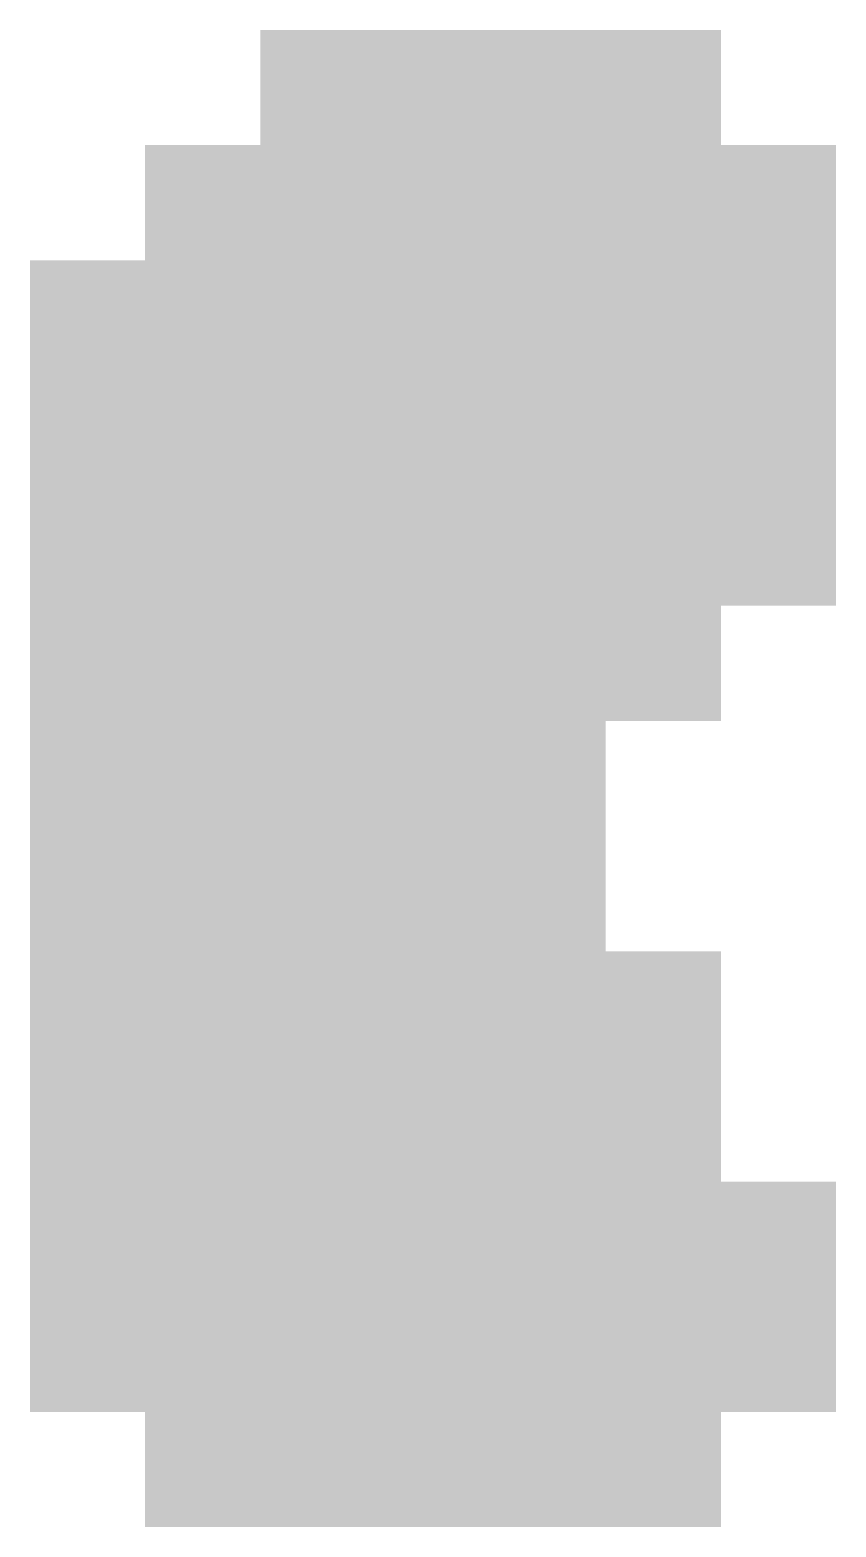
# Model space of a CAD drawing. Header units: metres. Extents: x -0.2 to 72.6, y -0.2 to 14.2.
# Drawn here: x 34.75 to 36.15, y 10.8 to 13.4 of the extents above; entities that cross this region are included whole.
import ezdxf

# ---------------------------------------------------------------- set-up
doc = ezdxf.new("R2010")
doc.units = ezdxf.units.M

msp = doc.modelspace()

# ---------------------------------------------------------------- hatches: boundary and pattern name
at = {"true_color": 0xff0000}
h = msp.add_hatch(color=7, dxfattribs=at)
h.dxf.hatch_style = 1
h.paths.add_polyline_path([(35.15, 13.2), (35.35, 13.2), (35.35, 13.4), (35.15, 13.4)])
h = msp.add_hatch(color=7, dxfattribs=at)
h.dxf.hatch_style = 1
h.paths.add_polyline_path([(35.35, 13.2), (35.55, 13.2), (35.55, 13.4), (35.35, 13.4)])
h = msp.add_hatch(color=7, dxfattribs=at)
h.dxf.hatch_style = 1
h.paths.add_polyline_path([(35.55, 13.2), (35.75, 13.2), (35.75, 13.4), (35.55, 13.4)])
h = msp.add_hatch(color=7, dxfattribs=at)
h.dxf.hatch_style = 1
h.paths.add_polyline_path([(35.75, 13.2), (35.95, 13.2), (35.95, 13.4), (35.75, 13.4)])
h = msp.add_hatch(color=7, dxfattribs=at)
h.dxf.hatch_style = 1
h.paths.add_polyline_path([(34.95, 13), (35.15, 13), (35.15, 13.2), (34.95, 13.2)])
h = msp.add_hatch(color=7, dxfattribs=at)
h.dxf.hatch_style = 1
h.paths.add_polyline_path([(35.15, 13), (35.35, 13), (35.35, 13.2), (35.15, 13.2)])
h = msp.add_hatch(color=7, dxfattribs=at)
h.dxf.hatch_style = 1
h.paths.add_polyline_path([(35.35, 13), (35.55, 13), (35.55, 13.2), (35.35, 13.2)])
h = msp.add_hatch(color=7, dxfattribs=at)
h.dxf.hatch_style = 1
h.paths.add_polyline_path([(35.55, 13), (35.75, 13), (35.75, 13.2), (35.55, 13.2)])
h = msp.add_hatch(color=7, dxfattribs=at)
h.dxf.hatch_style = 1
h.paths.add_polyline_path([(35.75, 13), (35.95, 13), (35.95, 13.2), (35.75, 13.2)])
h = msp.add_hatch(color=7, dxfattribs=at)
h.dxf.hatch_style = 1
h.paths.add_polyline_path([(35.95, 13), (36.15, 13), (36.15, 13.2), (35.95, 13.2)])
h = msp.add_hatch(color=7, dxfattribs=at)
h.dxf.hatch_style = 1
h.paths.add_polyline_path([(34.75, 12.8), (34.95, 12.8), (34.95, 13), (34.75, 13)])
h = msp.add_hatch(color=7, dxfattribs=at)
h.dxf.hatch_style = 1
h.paths.add_polyline_path([(34.95, 12.8), (35.15, 12.8), (35.15, 13), (34.95, 13)])
at = {"true_color": 0x00ff00}
h = msp.add_hatch(color=7, dxfattribs=at)
h.dxf.hatch_style = 1
h.paths.add_polyline_path([(35.15, 12.8), (35.35, 12.8), (35.35, 13), (35.15, 13)])
h = msp.add_hatch(color=7, dxfattribs=at)
h.dxf.hatch_style = 1
h.paths.add_polyline_path([(35.35, 12.8), (35.55, 12.8), (35.55, 13), (35.35, 13)])
h = msp.add_hatch(color=7, dxfattribs=at)
h.dxf.hatch_style = 1
h.paths.add_polyline_path([(35.55, 12.8), (35.75, 12.8), (35.75, 13), (35.55, 13)])
h = msp.add_hatch(color=7, dxfattribs=at)
h.dxf.hatch_style = 1
h.paths.add_polyline_path([(35.75, 12.8), (35.95, 12.8), (35.95, 13), (35.75, 13)])
at = {"true_color": 0xff0000}
h = msp.add_hatch(color=7, dxfattribs=at)
h.dxf.hatch_style = 1
h.paths.add_polyline_path([(35.95, 12.8), (36.15, 12.8), (36.15, 13), (35.95, 13)])
h = msp.add_hatch(color=7, dxfattribs=at)
h.dxf.hatch_style = 1
h.paths.add_polyline_path([(34.75, 12.6), (34.95, 12.6), (34.95, 12.8), (34.75, 12.8)])
h = msp.add_hatch(color=7, dxfattribs=at)
h.dxf.hatch_style = 1
h.paths.add_polyline_path([(34.95, 12.6), (35.15, 12.6), (35.15, 12.8), (34.95, 12.8)])
at = {"true_color": 0x00ff00}
h = msp.add_hatch(color=7, dxfattribs=at)
h.dxf.hatch_style = 1
h.paths.add_polyline_path([(35.15, 12.6), (35.35, 12.6), (35.35, 12.8), (35.15, 12.8)])
at = {"true_color": 0xffff00}
h = msp.add_hatch(color=7, dxfattribs=at)
h.dxf.hatch_style = 1
h.paths.add_polyline_path([(35.35, 12.6), (35.55, 12.6), (35.55, 12.8), (35.35, 12.8)])
h = msp.add_hatch(color=7, dxfattribs=at)
h.dxf.hatch_style = 1
h.paths.add_polyline_path([(35.55, 12.6), (35.75, 12.6), (35.75, 12.8), (35.55, 12.8)])
at = {"true_color": 0x00ff00}
h = msp.add_hatch(color=7, dxfattribs=at)
h.dxf.hatch_style = 1
h.paths.add_polyline_path([(35.75, 12.6), (35.95, 12.6), (35.95, 12.8), (35.75, 12.8)])
h = msp.add_hatch(color=7, dxfattribs=at)
h.dxf.hatch_style = 1
h.paths.add_polyline_path([(35.95, 12.6), (36.15, 12.6), (36.15, 12.8), (35.95, 12.8)])
at = {"true_color": 0xff0000}
h = msp.add_hatch(color=7, dxfattribs=at)
h.dxf.hatch_style = 1
h.paths.add_polyline_path([(34.75, 12.4), (34.95, 12.4), (34.95, 12.6), (34.75, 12.6)])
h = msp.add_hatch(color=7, dxfattribs=at)
h.dxf.hatch_style = 1
h.paths.add_polyline_path([(34.95, 12.4), (35.15, 12.4), (35.15, 12.6), (34.95, 12.6)])
at = {"true_color": 0x00ff00}
h = msp.add_hatch(color=7, dxfattribs=at)
h.dxf.hatch_style = 1
h.paths.add_polyline_path([(35.15, 12.4), (35.35, 12.4), (35.35, 12.6), (35.15, 12.6)])
at = {"true_color": 0xff00ff}
h = msp.add_hatch(color=7, dxfattribs=at)
h.dxf.hatch_style = 1
h.paths.add_polyline_path([(35.35, 12.4), (35.55, 12.4), (35.55, 12.6), (35.35, 12.6)])
h = msp.add_hatch(color=7, dxfattribs=at)
h.dxf.hatch_style = 1
h.paths.add_polyline_path([(35.55, 12.4), (35.75, 12.4), (35.75, 12.6), (35.55, 12.6)])
at = {"true_color": 0x00ff00}
h = msp.add_hatch(color=7, dxfattribs=at)
h.dxf.hatch_style = 1
h.paths.add_polyline_path([(35.75, 12.4), (35.95, 12.4), (35.95, 12.6), (35.75, 12.6)])
at = {"true_color": 0xff0000}
h = msp.add_hatch(color=7, dxfattribs=at)
h.dxf.hatch_style = 1
h.paths.add_polyline_path([(35.95, 12.4), (36.15, 12.4), (36.15, 12.6), (35.95, 12.6)])
h = msp.add_hatch(color=7, dxfattribs=at)
h.dxf.hatch_style = 1
h.paths.add_polyline_path([(34.75, 12.2), (34.95, 12.2), (34.95, 12.4), (34.75, 12.4)])
at = {"true_color": 0x00ff00}
h = msp.add_hatch(color=7, dxfattribs=at)
h.dxf.hatch_style = 1
h.paths.add_polyline_path([(34.95, 12.2), (35.15, 12.2), (35.15, 12.4), (34.95, 12.4)])
at = {"true_color": 0x0000ff}
h = msp.add_hatch(color=7, dxfattribs=at)
h.dxf.hatch_style = 1
h.paths.add_polyline_path([(35.15, 12.2), (35.35, 12.2), (35.35, 12.4), (35.15, 12.4)])
at = {"true_color": 0xff00ff}
h = msp.add_hatch(color=7, dxfattribs=at)
h.dxf.hatch_style = 1
h.paths.add_polyline_path([(35.35, 12.2), (35.55, 12.2), (35.55, 12.4), (35.35, 12.4)])
h = msp.add_hatch(color=7, dxfattribs=at)
h.dxf.hatch_style = 1
h.paths.add_polyline_path([(35.55, 12.2), (35.75, 12.2), (35.75, 12.4), (35.55, 12.4)])
at = {"true_color": 0x00ff00}
h = msp.add_hatch(color=7, dxfattribs=at)
h.dxf.hatch_style = 1
h.paths.add_polyline_path([(35.75, 12.2), (35.95, 12.2), (35.95, 12.4), (35.75, 12.4)])
at = {"true_color": 0xff0000}
h = msp.add_hatch(color=7, dxfattribs=at)
h.dxf.hatch_style = 1
h.paths.add_polyline_path([(34.75, 12), (34.95, 12), (34.95, 12.2), (34.75, 12.2)])
at = {"true_color": 0x00ff00}
h = msp.add_hatch(color=7, dxfattribs=at)
h.dxf.hatch_style = 1
h.paths.add_polyline_path([(34.95, 12), (35.15, 12), (35.15, 12.2), (34.95, 12.2)])
at = {"true_color": 0xffff00}
h = msp.add_hatch(color=7, dxfattribs=at)
h.dxf.hatch_style = 1
h.paths.add_polyline_path([(35.15, 12), (35.35, 12), (35.35, 12.2), (35.15, 12.2)])
h = msp.add_hatch(color=7, dxfattribs=at)
h.dxf.hatch_style = 1
h.paths.add_polyline_path([(35.35, 12), (35.55, 12), (35.55, 12.2), (35.35, 12.2)])
at = {"true_color": 0x00ff00}
h = msp.add_hatch(color=7, dxfattribs=at)
h.dxf.hatch_style = 1
h.paths.add_polyline_path([(35.55, 12), (35.75, 12), (35.75, 12.2), (35.55, 12.2)])
at = {"true_color": 0xff0000}
h = msp.add_hatch(color=7, dxfattribs=at)
h.dxf.hatch_style = 1
h.paths.add_polyline_path([(34.75, 11.8), (34.95, 11.8), (34.95, 12), (34.75, 12)])
at = {"true_color": 0x00ff00}
h = msp.add_hatch(color=7, dxfattribs=at)
h.dxf.hatch_style = 1
h.paths.add_polyline_path([(34.95, 11.8), (35.15, 11.8), (35.15, 12), (34.95, 12)])
at = {"true_color": 0x0000ff}
h = msp.add_hatch(color=7, dxfattribs=at)
h.dxf.hatch_style = 1
h.paths.add_polyline_path([(35.15, 11.8), (35.35, 11.8), (35.35, 12), (35.15, 12)])
at = {"true_color": 0xffff00}
h = msp.add_hatch(color=7, dxfattribs=at)
h.dxf.hatch_style = 1
h.paths.add_polyline_path([(35.35, 11.8), (35.55, 11.8), (35.55, 12), (35.35, 12)])
at = {"true_color": 0x00ff00}
h = msp.add_hatch(color=7, dxfattribs=at)
h.dxf.hatch_style = 1
h.paths.add_polyline_path([(35.55, 11.8), (35.75, 11.8), (35.75, 12), (35.55, 12)])
at = {"true_color": 0xff0000}
h = msp.add_hatch(color=7, dxfattribs=at)
h.dxf.hatch_style = 1
h.paths.add_polyline_path([(34.75, 11.6), (34.95, 11.6), (34.95, 11.8), (34.75, 11.8)])
h = msp.add_hatch(color=7, dxfattribs=at)
h.dxf.hatch_style = 1
h.paths.add_polyline_path([(34.95, 11.6), (35.15, 11.6), (35.15, 11.8), (34.95, 11.8)])
at = {"true_color": 0x00ff00}
h = msp.add_hatch(color=7, dxfattribs=at)
h.dxf.hatch_style = 1
h.paths.add_polyline_path([(35.15, 11.6), (35.35, 11.6), (35.35, 11.8), (35.15, 11.8)])
at = {"true_color": 0xffff00}
h = msp.add_hatch(color=7, dxfattribs=at)
h.dxf.hatch_style = 1
h.paths.add_polyline_path([(35.35, 11.6), (35.55, 11.6), (35.55, 11.8), (35.35, 11.8)])
h = msp.add_hatch(color=7, dxfattribs=at)
h.dxf.hatch_style = 1
h.paths.add_polyline_path([(35.55, 11.6), (35.75, 11.6), (35.75, 11.8), (35.55, 11.8)])
at = {"true_color": 0xff0000}
h = msp.add_hatch(color=7, dxfattribs=at)
h.dxf.hatch_style = 1
h.paths.add_polyline_path([(35.75, 11.6), (35.95, 11.6), (35.95, 11.8), (35.75, 11.8)])
h = msp.add_hatch(color=7, dxfattribs=at)
h.dxf.hatch_style = 1
h.paths.add_polyline_path([(34.75, 11.4), (34.95, 11.4), (34.95, 11.6), (34.75, 11.6)])
h = msp.add_hatch(color=7, dxfattribs=at)
h.dxf.hatch_style = 1
h.paths.add_polyline_path([(34.95, 11.4), (35.15, 11.4), (35.15, 11.6), (34.95, 11.6)])
at = {"true_color": 0x00ff00}
h = msp.add_hatch(color=7, dxfattribs=at)
h.dxf.hatch_style = 1
h.paths.add_polyline_path([(35.15, 11.4), (35.35, 11.4), (35.35, 11.6), (35.15, 11.6)])
at = {"true_color": 0xffff00}
h = msp.add_hatch(color=7, dxfattribs=at)
h.dxf.hatch_style = 1
h.paths.add_polyline_path([(35.35, 11.4), (35.55, 11.4), (35.55, 11.6), (35.35, 11.6)])
h = msp.add_hatch(color=7, dxfattribs=at)
h.dxf.hatch_style = 1
h.paths.add_polyline_path([(35.55, 11.4), (35.75, 11.4), (35.75, 11.6), (35.55, 11.6)])
at = {"true_color": 0xff0000}
h = msp.add_hatch(color=7, dxfattribs=at)
h.dxf.hatch_style = 1
h.paths.add_polyline_path([(35.75, 11.4), (35.95, 11.4), (35.95, 11.6), (35.75, 11.6)])
h = msp.add_hatch(color=7, dxfattribs=at)
h.dxf.hatch_style = 1
h.paths.add_polyline_path([(34.75, 11.2), (34.95, 11.2), (34.95, 11.4), (34.75, 11.4)])
h = msp.add_hatch(color=7, dxfattribs=at)
h.dxf.hatch_style = 1
h.paths.add_polyline_path([(34.95, 11.2), (35.15, 11.2), (35.15, 11.4), (34.95, 11.4)])
at = {"true_color": 0x00ff00}
h = msp.add_hatch(color=7, dxfattribs=at)
h.dxf.hatch_style = 1
h.paths.add_polyline_path([(35.15, 11.2), (35.35, 11.2), (35.35, 11.4), (35.15, 11.4)])
at = {"true_color": 0x0000ff}
h = msp.add_hatch(color=7, dxfattribs=at)
h.dxf.hatch_style = 1
h.paths.add_polyline_path([(35.35, 11.2), (35.55, 11.2), (35.55, 11.4), (35.35, 11.4)])
at = {"true_color": 0x00ff00}
h = msp.add_hatch(color=7, dxfattribs=at)
h.dxf.hatch_style = 1
h.paths.add_polyline_path([(35.55, 11.2), (35.75, 11.2), (35.75, 11.4), (35.55, 11.4)])
at = {"true_color": 0xff0000}
h = msp.add_hatch(color=7, dxfattribs=at)
h.dxf.hatch_style = 1
h.paths.add_polyline_path([(35.75, 11.2), (35.95, 11.2), (35.95, 11.4), (35.75, 11.4)])
h = msp.add_hatch(color=7, dxfattribs=at)
h.dxf.hatch_style = 1
h.paths.add_polyline_path([(35.95, 11.2), (36.15, 11.2), (36.15, 11.4), (35.95, 11.4)])
h = msp.add_hatch(color=7, dxfattribs=at)
h.dxf.hatch_style = 1
h.paths.add_polyline_path([(34.75, 11), (34.95, 11), (34.95, 11.2), (34.75, 11.2)])
h = msp.add_hatch(color=7, dxfattribs=at)
h.dxf.hatch_style = 1
h.paths.add_polyline_path([(34.95, 11), (35.15, 11), (35.15, 11.2), (34.95, 11.2)])
h = msp.add_hatch(color=7, dxfattribs=at)
h.dxf.hatch_style = 1
h.paths.add_polyline_path([(35.15, 11), (35.35, 11), (35.35, 11.2), (35.15, 11.2)])
h = msp.add_hatch(color=7, dxfattribs=at)
h.dxf.hatch_style = 1
h.paths.add_polyline_path([(35.35, 11), (35.55, 11), (35.55, 11.2), (35.35, 11.2)])
h = msp.add_hatch(color=7, dxfattribs=at)
h.dxf.hatch_style = 1
h.paths.add_polyline_path([(35.55, 11), (35.75, 11), (35.75, 11.2), (35.55, 11.2)])
h = msp.add_hatch(color=7, dxfattribs=at)
h.dxf.hatch_style = 1
h.paths.add_polyline_path([(35.75, 11), (35.95, 11), (35.95, 11.2), (35.75, 11.2)])
h = msp.add_hatch(color=7, dxfattribs=at)
h.dxf.hatch_style = 1
h.paths.add_polyline_path([(35.95, 11), (36.15, 11), (36.15, 11.2), (35.95, 11.2)])
h = msp.add_hatch(color=7, dxfattribs=at)
h.dxf.hatch_style = 1
h.paths.add_polyline_path([(34.95, 10.8), (35.15, 10.8), (35.15, 11), (34.95, 11)])
h = msp.add_hatch(color=7, dxfattribs=at)
h.dxf.hatch_style = 1
h.paths.add_polyline_path([(35.15, 10.8), (35.35, 10.8), (35.35, 11), (35.15, 11)])
h = msp.add_hatch(color=7, dxfattribs=at)
h.dxf.hatch_style = 1
h.paths.add_polyline_path([(35.35, 10.8), (35.55, 10.8), (35.55, 11), (35.35, 11)])
h = msp.add_hatch(color=7, dxfattribs=at)
h.dxf.hatch_style = 1
h.paths.add_polyline_path([(35.55, 10.8), (35.75, 10.8), (35.75, 11), (35.55, 11)])
h = msp.add_hatch(color=7, dxfattribs=at)
h.dxf.hatch_style = 1
h.paths.add_polyline_path([(35.75, 10.8), (35.95, 10.8), (35.95, 11), (35.75, 11)])

doc.saveas('drawing.dxf')
